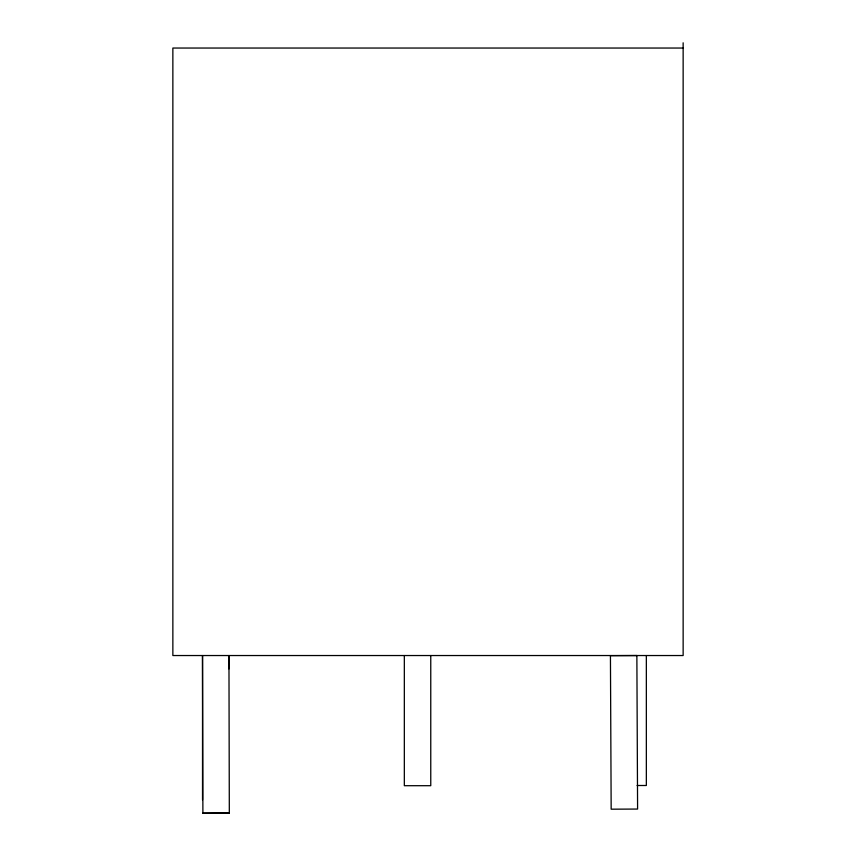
<?xml version="1.0" encoding="UTF-8"?>
<svg xmlns="http://www.w3.org/2000/svg" width="856" height="856" viewBox="0 0 856 856"><rect width="100%" height="100%" fill="white"/><g stroke="black" fill="none" stroke-linecap="round" stroke-linejoin="round"><path stroke-width="1.28" d="M202.519 799.739L202.519 655.536L202.893 813.2L229.322 813.072L228.948 655.536L228.948 668.889M404.332 655.536L404.332 785.701L430.761 785.701L430.761 655.536M646.344 655.536L646.344 785.498L637.089 785.498M683.142 48.043L683.142 655.536L172.859 655.536L172.859 48.043L683.142 48.043L683.142 42.8M229.322 813.072L202.893 813.2M636.864 655.536L610.435 655.664L611.163 809.188L637.592 809.059L636.864 655.536"/></g></svg>
